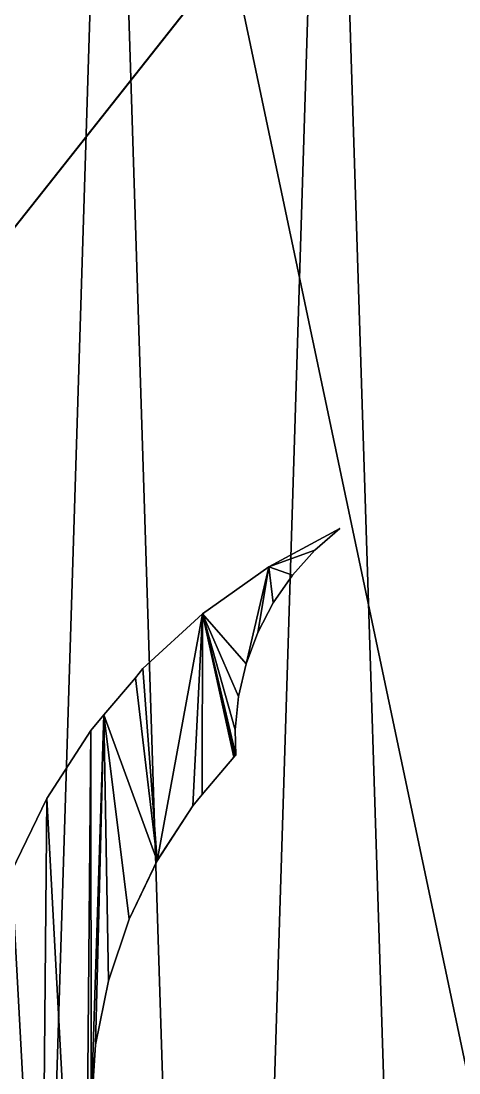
# Model space of a CAD drawing. Header units: millimetres. Extents: x -97 to 177, y -55 to 460.
# Drawn here: x 99.1 to 109.37, y 395.45 to 420.12 of the extents above; entities that cross this region are included whole.
import ezdxf

# ---------------------------------------------------------------- set-up
doc = ezdxf.new("R2010")
doc.units = ezdxf.units.MM
doc.header["$LTSCALE"] = 25.4
doc.layers.get('0').update_dxf_attribs({"true_color": 0xffffff})

msp = doc.modelspace()

# ---------------------------------------------------------------- linework, layer by layer
at = {"color": 0}
for p, q in [((79.409, 390.551, 23.96), (108.969, 427.971, 23.964)), ((79.409, 390.551, 23.96), (108.969, 427.971, 23.964)), ((104.031, 421.715, 21.964), (79.409, 390.551, 21.962)), ((104.031, 421.715, 21.964), (79.409, 390.551, 21.962)), ((106.579, 408.219, 21.964), (104.909, 407.319, 24.964)), ((104.909, 407.323, 21.964), (106.579, 408.219, 21.964)), ((106.579, 408.219, 21.964), (104.909, 407.319, 24.964)), ((106.579, 408.219, 24.964), (104.909, 407.319, 24.964)), ((106.579, 408.219, 24.964), (104.909, 407.319, 24.964)), ((105.987, 407.707, 24.964), (106.579, 408.219, 24.964)), ((106.579, 408.219, 21.964), (105.987, 407.707, 21.964)), ((105.987, 407.707, 24.964), (106.579, 408.219, 24.964)), ((106.579, 408.219, 21.964), (106.579, 408.219, 24.964)), ((106.579, 408.219, 21.964), (106.579, 408.219, 24.964)), ((105.463, 407.123, 24.964), (105.987, 407.707, 24.964)), ((105.987, 407.707, 21.964), (105.463, 407.123, 21.964)), ((105.463, 407.123, 24.964), (105.987, 407.707, 24.964)), ((105.987, 407.707, 21.964), (105.987, 407.707, 24.964)), ((105.987, 407.707, 21.964), (105.987, 407.707, 24.964)), ((104.909, 407.323, 21.964), (103.357, 406.217, 24.964)), ((104.909, 407.323, 21.964), (103.357, 406.217, 24.964)), ((103.357, 406.217, 21.964), (104.909, 407.323, 21.964)), ((104.909, 407.319, 24.964), (103.357, 406.217, 24.964)), ((104.909, 407.319, 24.964), (103.357, 406.217, 24.964)), ((104.909, 407.319, 24.964), (104.909, 407.323, 21.964)), ((104.909, 407.319, 24.964), (104.909, 407.323, 21.964)), ((105.015, 406.477, 24.964), (105.463, 407.123, 24.964)), ((105.463, 407.123, 21.964), (105.015, 406.477, 21.964)), ((105.015, 406.477, 24.964), (105.463, 407.123, 24.964)), ((105.463, 407.123, 24.964), (105.463, 407.123, 21.964)), ((105.463, 407.123, 24.964), (105.463, 407.123, 21.964)), ((104.653, 405.777, 24.964), (105.015, 406.477, 24.964)), ((105.015, 406.477, 21.964), (104.653, 405.777, 21.964)), ((104.653, 405.777, 24.964), (105.015, 406.477, 24.964)), ((105.015, 406.477, 21.964), (105.015, 406.477, 24.964)), ((105.015, 406.477, 21.964), (105.015, 406.477, 24.964)), ((103.357, 406.217, 24.964), (101.961, 404.931, 24.964)), ((101.961, 404.931, 21.964), (103.357, 406.217, 21.964)), ((103.357, 406.217, 24.964), (101.961, 404.931, 24.964)), ((103.357, 406.217, 24.964), (103.357, 406.217, 21.964)), ((103.357, 406.217, 24.964), (103.357, 406.217, 21.964)), ((103.357, 406.217, 24.964), (104.203, 404.275, 24.964)), ((103.357, 406.217, 24.964), (104.121, 403.493, 24.96)), ((103.357, 406.217, 24.964), (104.203, 404.275, 24.964)), ((103.357, 406.217, 24.964), (104.121, 403.493, 24.96)), ((103.357, 406.217, 24.964), (104.139, 402.899, 24.96)), ((103.357, 406.217, 24.964), (104.139, 402.899, 24.96)), ((104.381, 405.043, 24.964), (104.653, 405.777, 24.964)), ((104.653, 405.777, 21.964), (104.381, 405.043, 21.964)), ((104.381, 405.043, 24.964), (104.653, 405.777, 24.964)), ((104.653, 405.777, 21.964), (104.653, 405.777, 24.964)), ((104.653, 405.777, 21.964), (104.653, 405.777, 24.964)), ((104.203, 404.275, 24.964), (104.381, 405.043, 24.964)), ((104.203, 404.275, 24.964), (104.381, 405.043, 21.964)), ((104.381, 405.043, 21.964), (104.203, 404.279, 21.964)), ((104.203, 404.275, 24.964), (104.381, 405.043, 24.964)), ((104.203, 404.275, 24.964), (104.381, 405.043, 21.964)), ((104.381, 405.043, 24.964), (104.381, 405.043, 21.964)), ((104.381, 405.043, 24.964), (104.381, 405.043, 21.964)), ((101.787, 404.719, 24.964), (101.047, 403.845, 24.96)), ((101.047, 403.845, 21.964), (101.787, 404.719, 21.964)), ((101.787, 404.719, 24.964), (101.047, 403.845, 24.96)), ((101.787, 404.719, 21.964), (101.961, 404.931, 21.964)), ((101.961, 404.931, 24.964), (101.787, 404.719, 24.964)), ((101.961, 404.931, 24.964), (101.787, 404.719, 24.964)), ((101.787, 404.719, 24.964), (101.787, 404.719, 21.964)), ((101.787, 404.719, 24.964), (101.787, 404.719, 21.964)), ((101.787, 404.719, 24.964), (102.297, 400.425, 24.96)), ((101.787, 404.719, 24.964), (102.297, 400.425, 24.96)), ((101.961, 404.931, 21.964), (101.961, 404.931, 24.964)), ((101.961, 404.931, 21.964), (101.961, 404.931, 24.964)), ((104.203, 404.279, 21.964), (104.121, 403.497, 21.964)), ((104.121, 403.493, 24.96), (104.203, 404.275, 24.964)), ((104.121, 403.493, 24.96), (104.203, 404.275, 24.964)), ((104.203, 404.275, 24.964), (104.203, 404.279, 21.964)), ((104.203, 404.275, 24.964), (104.203, 404.279, 21.964)), ((101.047, 403.845, 24.96), (100.739, 403.479, 24.96)), ((100.739, 403.479, 21.964), (101.047, 403.845, 21.964)), ((101.047, 403.845, 24.96), (100.739, 403.479, 24.96)), ((101.047, 403.845, 24.96), (101.047, 403.845, 21.964)), ((101.047, 403.845, 24.96), (101.047, 403.845, 21.964)), ((102.297, 400.425, 24.96), (101.047, 403.845, 24.96)), ((102.297, 400.425, 24.96), (101.047, 403.845, 24.96)), ((99.709, 401.881, 21.964), (100.739, 403.479, 21.964)), ((100.739, 403.479, 24.96), (99.709, 401.881, 24.96)), ((100.739, 403.479, 24.96), (99.709, 401.881, 24.96)), ((100.739, 403.479, 24.96), (100.739, 403.479, 21.964)), ((100.739, 403.479, 24.96), (100.739, 403.479, 21.964)), ((104.121, 403.493, 24.96), (104.121, 403.497, 21.964)), ((104.121, 403.497, 21.964), (104.139, 402.899, 21.964)), ((104.121, 403.493, 24.96), (104.121, 403.497, 21.964)), ((104.139, 402.899, 24.96), (104.121, 403.493, 24.96)), ((104.139, 402.899, 24.96), (104.121, 403.493, 24.96)), ((103.351, 401.975, 24.96), (104.091, 402.851, 24.96)), ((103.351, 401.975, 24.96), (104.091, 402.851, 24.96)), ((104.091, 402.851, 21.964), (103.351, 401.975, 21.964)), ((104.091, 402.851, 24.96), (104.109, 402.875, 24.96)), ((104.091, 402.851, 24.96), (104.109, 402.875, 24.96)), ((104.109, 402.875, 21.964), (104.091, 402.851, 21.964)), ((104.091, 402.851, 21.964), (104.091, 402.851, 24.96)), ((104.091, 402.851, 21.964), (104.091, 402.851, 24.96)), ((104.109, 402.875, 24.96), (104.139, 402.899, 24.96)), ((104.109, 402.875, 24.96), (104.139, 402.899, 24.96)), ((104.139, 402.899, 21.964), (104.109, 402.875, 21.964)), ((104.109, 402.875, 24.96), (104.109, 402.875, 21.964)), ((104.109, 402.875, 24.96), (104.109, 402.875, 21.964)), ((104.139, 402.899, 21.964), (104.139, 402.899, 24.96)), ((104.139, 402.899, 21.964), (104.139, 402.899, 24.96)), ((99.709, 401.881, 24.96), (98.881, 400.169, 24.96)), ((98.881, 400.169, 21.964), (99.709, 401.881, 21.964)), ((99.709, 401.881, 24.96), (98.881, 400.169, 24.96)), ((99.709, 401.881, 21.964), (99.709, 401.881, 24.96)), ((99.709, 401.881, 21.964), (99.709, 401.881, 24.96)), ((103.127, 401.709, 24.96), (103.351, 401.975, 24.96)), ((103.351, 401.975, 21.964), (103.127, 401.709, 21.964)), ((103.127, 401.709, 24.96), (103.351, 401.975, 24.96)), ((103.351, 401.975, 21.964), (103.351, 401.975, 24.96)), ((103.351, 401.975, 21.964), (103.351, 401.975, 24.96)), ((102.297, 400.425, 24.96), (103.127, 401.709, 24.96)), ((103.127, 401.709, 21.964), (102.297, 400.425, 24.96)), ((103.127, 401.709, 21.964), (102.297, 400.429, 21.964)), ((102.297, 400.425, 24.96), (103.127, 401.709, 24.96)), ((103.127, 401.709, 21.964), (102.297, 400.425, 24.96)), ((103.127, 401.709, 24.96), (103.127, 401.709, 21.964)), ((103.127, 401.709, 24.96), (103.127, 401.709, 21.964)), ((102.297, 400.429, 21.964), (101.635, 399.051, 24.96)), ((102.297, 400.429, 21.964), (101.635, 399.051, 21.962)), ((102.297, 400.429, 21.964), (101.635, 399.051, 24.96)), ((101.635, 399.051, 24.96), (102.297, 400.425, 24.96)), ((101.635, 399.051, 24.96), (102.297, 400.425, 24.96)), ((102.297, 400.425, 24.96), (102.297, 400.429, 21.964)), ((102.297, 400.425, 24.96), (102.297, 400.429, 21.964)), ((101.635, 399.051, 21.962), (101.153, 397.605, 21.962)), ((101.153, 397.605, 24.96), (101.635, 399.051, 24.96)), ((101.153, 397.605, 24.96), (101.635, 399.051, 24.96)), ((101.635, 399.051, 24.96), (101.635, 399.051, 21.962)), ((101.635, 399.051, 24.96), (101.635, 399.051, 21.962)), ((100.851, 396.107, 24.96), (101.153, 397.605, 24.96)), ((101.153, 397.605, 21.962), (100.851, 396.107, 21.962)), ((100.851, 396.107, 24.96), (101.153, 397.605, 24.96)), ((101.153, 397.605, 21.962), (101.153, 397.605, 24.96)), ((101.153, 397.605, 21.962), (101.153, 397.605, 24.96)), ((100.745, 394.585, 24.96), (100.851, 396.107, 24.96)), ((100.851, 396.107, 21.962), (100.745, 394.585, 21.962)), ((100.745, 394.585, 24.96), (100.851, 396.107, 24.96)), ((100.851, 396.107, 21.962), (100.851, 396.107, 24.96)), ((100.851, 396.107, 21.962), (100.851, 396.107, 24.96))]:
    msp.add_line(p, q, dxfattribs=at)

# ---------------------------------------------------------------- meshes
mesh = msp.add_polyface(dxfattribs=at)
corners = [(79.409, 390.551, 23.96), (97.813, 426.629, 23.964), (68.253, 389.239, 23.96), (108.969, 427.971, 23.964), (98.027, 426.905, 23.964), (108.917, 428.009, 23.964), (108.869, 428.055, 23.964), (104.275, 434.805, 23.964), (107.661, 439.095, 23.966), (80.711, 379.407, 23.96), (116.829, 360.967, 23.958), (80.737, 379.383, 23.96), (105.677, 359.693, 23.958), (105.749, 359.635, 23.958), (111.925, 354.761, 23.954), (113.743, 353.321, 23.954), (118.131, 349.863, 23.954), (121.585, 354.233, 23.954), (123.035, 356.063, 23.958), (146.373, 398.403, 23.96), (157.537, 399.713, 23.96), (153.101, 403.215, 23.964), (151.307, 404.635, 23.964), (109.047, 428.069, 23.964), (111.997, 435.671, 23.964), (138.835, 414.477, 23.964), (145.071, 409.557, 23.964), (108.959, 428.061, 23.964)]
mesh.append_faces([[corners[k] for k in face] for face in [(10, 16, 17), (18, 19, 10), (19, 23, 3)]], dxfattribs={"vtx0": -1, "color": 0})
mesh.append_faces([[corners[k] for k in face] for face in [(1, 3, 4), (4, 6, 7), (7, 6, 8), (9, 0, 2), (0, 9, 10), (24, 19, 25), (25, 19, 26), (26, 19, 22)]], dxfattribs={"vtx0": -1, "vtx1": -1, "color": 0})
mesh.append_faces([[corners[k] for k in face] for face in [(23, 19, 24)]], dxfattribs={"vtx0": -1, "vtx1": -1, "vtx2": -1, "color": 0})
mesh.append_faces([[corners[k] for k in face] for face in [(0, 1, 2), (1, 0, 3), (4, 3, 5), (4, 5, 6), (10, 9, 11), (10, 11, 12), (10, 12, 13), (10, 13, 14), (10, 14, 15), (10, 15, 16), (19, 18, 20), (19, 20, 21), (19, 21, 22), (6, 24, 8), (24, 6, 27), (24, 27, 23)]], dxfattribs={"vtx0": -1, "vtx2": -1, "color": 0})
mesh = msp.add_polyface(dxfattribs=at)
corners = [(111.997, 435.671, 23.964), (111.997, 435.671, 22.966), (107.667, 439.093, 22.966), (111.997, 435.671, 21.968), (120.133, 429.247, 22.964), (120.133, 429.247, 21.964), (132.599, 419.403, 22.964), (138.835, 414.477, 23.964)]
mesh.append_faces([[corners[k] for k in face] for face in [(0, 1, 2), (3, 4, 5)]], dxfattribs={"vtx0": -1, "color": 0})
mesh.append_faces([[corners[k] for k in face] for face in [(4, 1, 6), (6, 1, 7), (7, 1, 0)]], dxfattribs={"vtx0": -1, "vtx1": -1, "color": 0})
mesh.append_faces([[corners[k] for k in face] for face in [(4, 3, 1)]], dxfattribs={"vtx0": -1, "vtx2": -1, "color": 0})
mesh = msp.add_polyface(dxfattribs=at)
corners = [(74.345, 411.143, 16.964), (75.483, 375.397, 16.96), (72.563, 406.181, 16.964), (76.737, 415.845, 16.966), (78.171, 370.857, 16.96), (79.705, 420.209, 16.966), (81.405, 366.693, 16.958), (83.187, 424.165, 16.966), (85.135, 362.963, 16.958), (87.143, 427.657, 16.966), (89.303, 359.729, 16.958), (91.507, 430.621, 16.966), (93.841, 357.047, 16.958), (96.203, 433.017, 16.966), (98.685, 354.955, 16.954), (101.165, 434.807, 16.966), (103.749, 353.487, 16.954), (106.313, 435.957, 16.966), (108.959, 352.663, 16.954), (111.565, 436.457, 16.966), (114.231, 352.497, 16.954), (116.835, 436.293, 16.966), (119.483, 352.995, 16.954), (122.045, 435.469, 16.966), (124.629, 354.149, 16.954), (127.109, 433.997, 16.966), (129.591, 355.937, 16.958), (131.953, 431.909, 16.966), (134.291, 358.335, 16.958), (136.491, 429.221, 16.966), (138.651, 361.297, 16.958), (140.663, 425.993, 16.966), (142.607, 364.787, 16.958), (144.391, 422.263, 16.966), (146.095, 368.747, 16.96), (147.625, 418.099, 16.966), (147.921, 400.035, 16.96), (149.057, 373.113, 16.96), (151.449, 377.809, 16.96)]
mesh.append_faces([[corners[k] for k in face] for face in [(0, 1, 2), (37, 36, 38)]], dxfattribs={"vtx0": -1, "color": 0})
mesh.append_faces([[corners[k] for k in face] for face in [(1, 3, 4), (4, 5, 6), (6, 7, 8), (8, 9, 10), (10, 11, 12), (12, 13, 14), (14, 15, 16), (16, 17, 18), (18, 19, 20), (20, 21, 22), (22, 23, 24), (24, 25, 26), (26, 27, 28), (28, 29, 30), (30, 31, 32), (32, 33, 34), (34, 36, 37)]], dxfattribs={"vtx0": -1, "vtx1": -1, "color": 0})
mesh.append_faces([[corners[k] for k in face] for face in [(1, 0, 3), (4, 3, 5), (6, 5, 7), (8, 7, 9), (10, 9, 11), (12, 11, 13), (14, 13, 15), (16, 15, 17), (18, 17, 19), (20, 19, 21), (22, 21, 23), (24, 23, 25), (26, 25, 27), (28, 27, 29), (30, 29, 31), (32, 31, 33), (34, 33, 35), (34, 35, 36)]], dxfattribs={"vtx0": -1, "vtx2": -1, "color": 0})
mesh = msp.add_polyface(dxfattribs=at)
corners = [(116.829, 360.967, 21.958), (104.031, 421.715, 21.964), (79.409, 390.551, 21.962), (108.969, 427.971, 21.964), (115.219, 423.029, 21.964), (146.373, 398.405, 21.964)]
mesh.append_faces([[corners[k] for k in face] for face in [(0, 1, 2), (4, 0, 5)]], dxfattribs={"vtx0": -1, "color": 0})
mesh.append_faces([[corners[k] for k in face] for face in [(1, 0, 3), (3, 0, 4)]], dxfattribs={"vtx0": -1, "vtx1": -1, "color": 0})
mesh = msp.add_polyface(dxfattribs=at)
corners = [(104.031, 421.715, 21.964), (79.409, 390.551, 23.96), (79.409, 390.551, 21.962), (108.969, 427.971, 23.964), (108.969, 427.971, 23.3)]
mesh.append_faces([[corners[k] for k in face] for face in [(0, 1, 2), (3, 0, 4)]], dxfattribs={"vtx0": -1, "color": 0})
mesh.append_faces([[corners[k] for k in face] for face in [(1, 0, 3)]], dxfattribs={"vtx0": -1, "vtx1": -1, "color": 0})
mesh = msp.add_polyface(dxfattribs=at)
corners = [(146.373, 398.403, 23.96), (115.219, 423.029, 21.964), (146.373, 398.405, 21.964), (108.969, 427.971, 23.3), (108.969, 427.971, 23.964)]
mesh.append_faces([[corners[k] for k in face] for face in [(0, 1, 2), (3, 0, 4)]], dxfattribs={"vtx0": -1, "color": 0})
mesh.append_faces([[corners[k] for k in face] for face in [(1, 0, 3)]], dxfattribs={"vtx0": -1, "vtx1": -1, "color": 0})
mesh = msp.add_polyface(dxfattribs=at)
corners = [(103.357, 406.217, 24.964), (104.381, 405.043, 24.964), (104.909, 407.319, 24.964), (104.203, 404.275, 24.964), (104.653, 405.777, 24.964), (105.015, 406.477, 24.964), (105.463, 407.123, 24.964), (105.987, 407.707, 24.964), (106.579, 408.219, 24.964)]
mesh.append_faces([[corners[k] for k in face] for face in [(1, 0, 3), (2, 7, 8)]], dxfattribs={"vtx0": -1, "color": 0})
mesh.append_faces([[corners[k] for k in face] for face in [(0, 1, 2)]], dxfattribs={"vtx0": -1, "vtx1": -1, "color": 0})
mesh.append_faces([[corners[k] for k in face] for face in [(2, 1, 4), (2, 4, 5), (2, 5, 6), (2, 6, 7)]], dxfattribs={"vtx0": -1, "vtx2": -1, "color": 0})
mesh = msp.add_polyface(dxfattribs=at)
corners = [(104.909, 407.319, 24.964), (106.579, 408.219, 21.964), (104.909, 407.323, 21.964)]
mesh.append_faces([[corners[k] for k in face] for face in [(0, 1, 2)]], dxfattribs={"color": 0})
mesh = msp.add_polyface(dxfattribs=at)
corners = [(106.579, 408.219, 24.964), (106.579, 408.219, 21.964), (104.909, 407.319, 24.964)]
mesh.append_faces([[corners[k] for k in face] for face in [(0, 1, 2)]], dxfattribs={"color": 0})
mesh = msp.add_polyface(dxfattribs=at)
corners = [(106.579, 408.219, 24.964), (105.987, 407.707, 21.964), (106.579, 408.219, 21.964), (105.987, 407.707, 24.964)]
mesh.append_faces([[corners[k] for k in face] for face in [(0, 1, 2), (1, 0, 3)]], dxfattribs={"vtx0": -1, "color": 0})
mesh = msp.add_polyface(dxfattribs=at)
corners = [(105.987, 407.707, 21.964), (105.463, 407.123, 24.964), (105.463, 407.123, 21.964), (105.987, 407.707, 24.964)]
mesh.append_faces([[corners[k] for k in face] for face in [(0, 1, 2), (1, 0, 3)]], dxfattribs={"vtx0": -1, "color": 0})
mesh = msp.add_polyface(dxfattribs=at)
corners = [(104.909, 407.319, 24.964), (104.909, 407.323, 21.964), (103.357, 406.217, 24.964)]
mesh.append_faces([[corners[k] for k in face] for face in [(0, 1, 2)]], dxfattribs={"color": 0})
mesh = msp.add_polyface(dxfattribs=at)
corners = [(103.357, 406.217, 24.964), (104.909, 407.323, 21.964), (103.357, 406.217, 21.964)]
mesh.append_faces([[corners[k] for k in face] for face in [(0, 1, 2)]], dxfattribs={"color": 0})
mesh = msp.add_polyface(dxfattribs=at)
corners = [(105.463, 407.123, 21.964), (105.015, 406.477, 24.964), (105.015, 406.477, 21.964), (105.463, 407.123, 24.964)]
mesh.append_faces([[corners[k] for k in face] for face in [(0, 1, 2), (1, 0, 3)]], dxfattribs={"vtx0": -1, "color": 0})
mesh = msp.add_polyface(dxfattribs=at)
corners = [(105.015, 406.477, 21.964), (104.653, 405.777, 24.964), (104.653, 405.777, 21.964), (105.015, 406.477, 24.964)]
mesh.append_faces([[corners[k] for k in face] for face in [(0, 1, 2), (1, 0, 3)]], dxfattribs={"vtx0": -1, "color": 0})
mesh = msp.add_polyface(dxfattribs=at)
corners = [(102.297, 400.425, 24.96), (101.961, 404.931, 24.964), (101.787, 404.719, 24.964), (103.357, 406.217, 24.964), (103.127, 401.709, 24.96), (103.351, 401.975, 24.96), (104.091, 402.851, 24.96), (104.109, 402.875, 24.96), (104.139, 402.899, 24.96)]
mesh.append_faces([[corners[k] for k in face] for face in [(0, 1, 2), (3, 7, 8)]], dxfattribs={"vtx0": -1, "color": 0})
mesh.append_faces([[corners[k] for k in face] for face in [(1, 0, 3)]], dxfattribs={"vtx0": -1, "vtx1": -1, "color": 0})
mesh.append_faces([[corners[k] for k in face] for face in [(3, 0, 4), (3, 4, 5), (3, 5, 6), (3, 6, 7)]], dxfattribs={"vtx0": -1, "vtx2": -1, "color": 0})
mesh = msp.add_polyface(dxfattribs=at)
corners = [(101.961, 404.931, 24.964), (103.357, 406.217, 21.964), (101.961, 404.931, 21.964), (103.357, 406.217, 24.964)]
mesh.append_faces([[corners[k] for k in face] for face in [(0, 1, 2), (1, 0, 3)]], dxfattribs={"vtx0": -1, "color": 0})
mesh = msp.add_polyface(dxfattribs=at)
corners = [(104.203, 404.275, 24.964), (103.357, 406.217, 24.964), (104.121, 403.493, 24.96)]
mesh.append_faces([[corners[k] for k in face] for face in [(0, 1, 2)]], dxfattribs={"color": 0})
mesh = msp.add_polyface(dxfattribs=at)
corners = [(104.139, 402.899, 24.96), (104.121, 403.493, 24.96), (103.357, 406.217, 24.964)]
mesh.append_faces([[corners[k] for k in face] for face in [(0, 1, 2)]], dxfattribs={"color": 0})
mesh = msp.add_polyface(dxfattribs=at)
corners = [(104.653, 405.777, 21.964), (104.381, 405.043, 24.964), (104.381, 405.043, 21.964), (104.653, 405.777, 24.964)]
mesh.append_faces([[corners[k] for k in face] for face in [(0, 1, 2), (1, 0, 3)]], dxfattribs={"vtx0": -1, "color": 0})
mesh = msp.add_polyface(dxfattribs=at)
corners = [(104.381, 405.043, 21.964), (104.203, 404.275, 24.964), (104.203, 404.279, 21.964)]
mesh.append_faces([[corners[k] for k in face] for face in [(0, 1, 2)]], dxfattribs={"color": 0})
mesh = msp.add_polyface(dxfattribs=at)
corners = [(104.381, 405.043, 24.964), (104.203, 404.275, 24.964), (104.381, 405.043, 21.964)]
mesh.append_faces([[corners[k] for k in face] for face in [(0, 1, 2)]], dxfattribs={"color": 0})
mesh = msp.add_polyface(dxfattribs=at)
corners = [(101.787, 404.719, 24.964), (101.047, 403.845, 21.964), (101.047, 403.845, 24.96), (101.787, 404.719, 21.964)]
mesh.append_faces([[corners[k] for k in face] for face in [(0, 1, 2), (1, 0, 3)]], dxfattribs={"vtx0": -1, "color": 0})
mesh = msp.add_polyface(dxfattribs=at)
corners = [(102.297, 400.425, 24.96), (101.787, 404.719, 24.964), (101.047, 403.845, 24.96)]
mesh.append_faces([[corners[k] for k in face] for face in [(0, 1, 2)]], dxfattribs={"color": 0})
mesh = msp.add_polyface(dxfattribs=at)
corners = [(101.961, 404.931, 24.964), (101.787, 404.719, 21.964), (101.787, 404.719, 24.964), (101.961, 404.931, 21.964)]
mesh.append_faces([[corners[k] for k in face] for face in [(0, 1, 2), (1, 0, 3)]], dxfattribs={"vtx0": -1, "color": 0})
mesh = msp.add_polyface(dxfattribs=at)
corners = [(104.121, 403.497, 21.964), (104.203, 404.275, 24.964), (104.121, 403.493, 24.96), (104.203, 404.279, 21.964)]
mesh.append_faces([[corners[k] for k in face] for face in [(0, 1, 2), (1, 0, 3)]], dxfattribs={"vtx0": -1, "color": 0})
mesh = msp.add_polyface(dxfattribs=at)
corners = [(97.855, 393.073, 24.96), (97.885, 396.197, 24.96), (97.771, 394.609, 24.96), (97.873, 392.713, 24.96), (98.211, 390.843, 24.96), (97.909, 396.505, 24.96), (98.281, 398.369, 24.96), (98.573, 389.693, 24.96), (98.881, 400.169, 24.96), (98.703, 389.295, 24.96), (98.785, 389.031, 24.96), (99.577, 387.307, 24.96), (99.709, 401.881, 24.96), (100.581, 385.695, 24.96), (100.739, 403.479, 24.96), (100.745, 394.585, 24.96), (100.751, 394.449, 24.96), (100.823, 393.057, 24.96), (101.781, 384.221, 24.96), (100.781, 393.909, 24.96), (100.983, 392.187, 24.96), (101.083, 391.653, 24.96), (101.099, 391.559, 24.96), (101.557, 390.103, 24.96), (102.195, 388.715, 24.96), (103.149, 382.907, 24.96), (102.775, 387.781, 24.96), (103.001, 387.419, 24.96), (103.961, 386.235, 24.96), (103.569, 382.599, 24.96), (104.677, 381.775, 24.96), (105.069, 385.181, 24.96), (106.335, 380.847, 24.96), (105.347, 384.973, 24.96), (105.377, 384.951, 24.96), (106.295, 384.273, 24.96), (107.625, 383.523, 24.96), (108.095, 380.129, 24.96), (109.037, 382.949, 24.96), (109.931, 379.643, 24.96), (110.515, 382.557, 24.96), (111.187, 379.473, 24.96), (111.753, 382.391, 24.96), (111.547, 379.425, 24.96), (111.813, 379.389, 24.96), (112.031, 382.351, 24.96), (113.359, 379.371, 24.96), (112.825, 382.345, 24.96), (111.868, 390.513, 24.96), (111.911, 390.499, 24.96), (111.865, 390.543, 24.96), (111.871, 390.487, 24.96), (111.875, 390.455, 24.96), (111.879, 390.425, 24.96), (111.883, 390.397, 24.96), (111.887, 390.37, 24.96), (111.889, 390.341, 24.96), (111.893, 390.315, 24.96), (111.897, 390.285, 24.96), (111.899, 390.253, 24.96), (111.904, 390.218, 24.96), (111.909, 390.171, 24.96), (111.913, 390.135, 24.96), (111.935, 390.317, 24.96), (111.918, 390.104, 24.96), (111.921, 390.073, 24.96), (111.925, 390.025, 24.96), (111.931, 389.975, 24.96), (111.935, 389.947, 24.96), (111.965, 390.091, 24.96), (111.939, 389.919, 24.96), (111.941, 389.893, 24.96), (111.945, 389.855, 24.96), (111.949, 389.829, 24.96), (111.951, 389.795, 24.96), (111.955, 389.763, 24.96), (111.959, 389.736, 24.96), (111.963, 389.705, 24.96), (111.967, 389.665, 24.96), (111.992, 389.878, 24.96), (111.973, 389.631, 24.96), (111.975, 389.601, 24.96), (111.979, 389.575, 24.96), (111.983, 389.546, 24.96), (111.987, 389.509, 24.96), (111.992, 389.473, 24.96), (111.995, 389.439, 24.96), (112.103, 389.031, 24.96), (111.999, 389.399, 24.96), (112.005, 389.359, 24.96), (112.009, 389.323, 24.96), (112.011, 389.291, 24.96), (112.019, 389.247, 24.96), (112.023, 389.201, 24.96), (112.027, 389.167, 24.96), (112.029, 389.139, 24.96), (112.033, 389.109, 24.96), (112.039, 389.077, 24.96), (112.041, 389.043, 24.96), (112.045, 389.007, 24.96), (112.049, 388.971, 24.96), (112.053, 388.937, 24.96), (112.057, 388.907, 24.96), (112.061, 388.867, 24.96), (112.067, 388.827, 24.96), (112.071, 388.791, 24.96), (112.076, 388.762, 24.96), (112.077, 388.731, 24.96), (112.081, 388.705, 24.96), (112.087, 388.655, 24.96), (112.091, 388.63, 24.96), (112.093, 388.603, 24.96), (112.097, 388.569, 24.96), (112.099, 388.539, 24.96), (112.103, 388.513, 24.96), (112.115, 388.929, 24.96), (112.109, 388.461, 24.96), (112.115, 388.415, 24.96), (112.121, 388.371, 24.96), (112.157, 388.617, 24.96), (112.125, 388.337, 24.96), (112.133, 388.273, 24.96), (112.137, 388.233, 24.96), (112.141, 388.187, 24.96), (112.145, 388.157, 24.96), (112.149, 388.121, 24.96), (112.153, 388.091, 24.96), (112.157, 388.065, 24.96), (112.427, 386.543, 24.96), (112.161, 388.027, 24.96), (112.166, 387.986, 24.96), (112.169, 387.959, 24.96), (112.173, 387.925, 24.96), (112.179, 387.879, 24.96), (112.181, 387.845, 24.96), (112.187, 387.791, 24.96), (112.193, 387.739, 24.96), (112.197, 387.707, 24.96), (112.203, 387.661, 24.96), (112.207, 387.623, 24.96), (112.213, 387.587, 24.96), (112.217, 387.541, 24.96), (112.225, 387.477, 24.96), (112.231, 387.44, 24.96), (112.237, 387.369, 24.96), (112.241, 387.331, 24.96), (112.244, 387.303, 24.96), (112.248, 387.273, 24.96), (112.251, 387.239, 24.96), (112.256, 387.204, 24.96), (112.261, 387.161, 24.96), (112.265, 387.123, 24.96), (112.275, 387.059, 24.96), (112.277, 387.021, 24.96), (112.287, 386.945, 24.96), (112.292, 386.913, 24.96), (112.315, 386.703, 24.96), (112.319, 386.671, 24.96), (112.335, 386.523, 24.96), (112.345, 386.461, 24.96), (112.349, 386.405, 24.96), (112.383, 386.111, 24.96), (112.393, 386.035, 24.96), (112.399, 385.977, 24.96), (112.403, 385.949, 24.96), (112.441, 385.625, 24.96), (112.567, 385.461, 24.96), (112.451, 385.545, 24.96), (112.473, 385.355, 24.96), (112.507, 385.051, 24.96), (112.559, 384.599, 24.96), (112.573, 384.499, 24.96), (112.718, 384.301, 24.96), (112.631, 383.991, 24.96), (112.737, 384.151, 24.96), (101.047, 403.845, 24.96), (100.851, 396.107, 24.96), (101.153, 397.605, 24.96), (101.635, 399.051, 24.96), (102.297, 400.425, 24.96)]
mesh.append_faces([[corners[k] for k in face] for face in [(0, 1, 2), (16, 17, 19), (48, 49, 50), (175, 178, 179)]], dxfattribs={"vtx0": -1, "color": 0})
mesh.append_faces([[corners[k] for k in face] for face in [(1, 4, 5), (5, 4, 6), (6, 7, 8), (8, 11, 12), (12, 13, 14), (15, 13, 16), (17, 18, 20), (20, 18, 21), (21, 18, 22), (22, 18, 23), (23, 18, 24), (24, 25, 26), (26, 25, 27), (27, 25, 28), (28, 30, 31), (31, 32, 33), (33, 32, 34), (34, 32, 35), (35, 32, 36), (36, 37, 38), (38, 39, 40), (40, 41, 42), (42, 44, 45), (45, 46, 47), (49, 62, 63), (63, 68, 69), (69, 78, 79), (79, 86, 87), (87, 114, 115), (115, 118, 119), (119, 127, 128), (128, 165, 166), (166, 171, 172), (172, 47, 174), (174, 47, 46)]], dxfattribs={"vtx0": -1, "vtx1": -1, "color": 0})
mesh.append_faces([[corners[k] for k in face] for face in [(14, 13, 15), (16, 13, 17)]], dxfattribs={"vtx0": -1, "vtx1": -1, "vtx2": -1, "color": 0})
mesh.append_faces([[corners[k] for k in face] for face in [(1, 0, 3), (1, 3, 4), (6, 4, 7), (8, 7, 9), (8, 9, 10), (8, 10, 11), (12, 11, 13), (17, 13, 18), (24, 18, 25), (28, 25, 29), (28, 29, 30), (31, 30, 32), (36, 32, 37), (38, 37, 39), (40, 39, 41), (42, 41, 43), (42, 43, 44), (45, 44, 46), (49, 48, 51), (49, 51, 52), (49, 52, 53), (49, 53, 54), (49, 54, 55), (49, 55, 56), (49, 56, 57), (49, 57, 58), (49, 58, 59), (49, 59, 60), (49, 60, 61), (49, 61, 62), (63, 62, 64), (63, 64, 65), (63, 65, 66), (63, 66, 67), (63, 67, 68), (69, 68, 70), (69, 70, 71), (69, 71, 72), (69, 72, 73), (69, 73, 74), (69, 74, 75), (69, 75, 76), (69, 76, 77), (69, 77, 78), (79, 78, 80), (79, 80, 81), (79, 81, 82), (79, 82, 83), (79, 83, 84), (79, 84, 85), (79, 85, 86), (87, 86, 88), (87, 88, 89), (87, 89, 90), (87, 90, 91), (87, 91, 92), (87, 92, 93), (87, 93, 94), (87, 94, 95), (87, 95, 96), (87, 96, 97), (87, 97, 98), (87, 98, 99), (87, 99, 100), (87, 100, 101), (87, 101, 102), (87, 102, 103), (87, 103, 104), (87, 104, 105), (87, 105, 106), (87, 106, 107), (87, 107, 108), (87, 108, 109), (87, 109, 110), (87, 110, 111), (87, 111, 112), (87, 112, 113), (87, 113, 114), (115, 114, 116), (115, 116, 117), (115, 117, 118), (119, 118, 120), (119, 120, 121), (119, 121, 122), (119, 122, 123), (119, 123, 124), (119, 124, 125), (119, 125, 126), (119, 126, 127), (128, 127, 129), (128, 129, 130), (128, 130, 131), (128, 131, 132), (128, 132, 133), (128, 133, 134), (128, 134, 135), (128, 135, 136), (128, 136, 137), (128, 137, 138), (128, 138, 139), (128, 139, 140), (128, 140, 141), (128, 141, 142), (128, 142, 143), (128, 143, 144), (128, 144, 145), (128, 145, 146), (128, 146, 147), (128, 147, 148), (128, 148, 149), (128, 149, 150), (128, 150, 151), (128, 151, 152), (128, 152, 153), (128, 153, 154), (128, 154, 155), (128, 155, 156), (128, 156, 157), (128, 157, 158), (128, 158, 159), (128, 159, 160), (128, 160, 161), (128, 161, 162), (128, 162, 163), (128, 163, 164), (128, 164, 165), (166, 165, 167), (166, 167, 168), (166, 168, 169), (166, 169, 170), (166, 170, 171), (172, 171, 173), (172, 173, 47), (15, 175, 14), (175, 15, 176), (175, 176, 177), (175, 177, 178)]], dxfattribs={"vtx0": -1, "vtx2": -1, "color": 0})
mesh = msp.add_polyface(dxfattribs=at)
corners = [(101.047, 403.845, 24.96), (100.739, 403.479, 21.964), (100.739, 403.479, 24.96), (101.047, 403.845, 21.964)]
mesh.append_faces([[corners[k] for k in face] for face in [(0, 1, 2), (1, 0, 3)]], dxfattribs={"vtx0": -1, "color": 0})
mesh = msp.add_polyface(dxfattribs=at)
corners = [(100.739, 403.479, 24.96), (99.709, 401.881, 21.964), (99.709, 401.881, 24.96), (100.739, 403.479, 21.964)]
mesh.append_faces([[corners[k] for k in face] for face in [(0, 1, 2), (1, 0, 3)]], dxfattribs={"vtx0": -1, "color": 0})
mesh = msp.add_polyface(dxfattribs=at)
corners = [(104.121, 403.497, 21.964), (104.139, 402.899, 24.96), (104.139, 402.899, 21.964), (104.121, 403.493, 24.96)]
mesh.append_faces([[corners[k] for k in face] for face in [(0, 1, 2), (1, 0, 3)]], dxfattribs={"vtx0": -1, "color": 0})
mesh = msp.add_polyface(dxfattribs=at)
corners = [(104.091, 402.851, 21.964), (103.351, 401.975, 24.96), (103.351, 401.975, 21.964), (104.091, 402.851, 24.96)]
mesh.append_faces([[corners[k] for k in face] for face in [(0, 1, 2), (1, 0, 3)]], dxfattribs={"vtx0": -1, "color": 0})
mesh = msp.add_polyface(dxfattribs=at)
corners = [(104.109, 402.875, 21.964), (104.091, 402.851, 24.96), (104.091, 402.851, 21.964), (104.109, 402.875, 24.96)]
mesh.append_faces([[corners[k] for k in face] for face in [(0, 1, 2), (1, 0, 3)]], dxfattribs={"vtx0": -1, "color": 0})
mesh = msp.add_polyface(dxfattribs=at)
corners = [(104.139, 402.899, 24.96), (104.109, 402.875, 21.964), (104.139, 402.899, 21.964), (104.109, 402.875, 24.96)]
mesh.append_faces([[corners[k] for k in face] for face in [(0, 1, 2), (1, 0, 3)]], dxfattribs={"vtx0": -1, "color": 0})
mesh = msp.add_polyface(dxfattribs=at)
corners = [(99.709, 401.881, 24.96), (98.881, 400.169, 21.964), (98.881, 400.169, 24.96), (99.709, 401.881, 21.964)]
mesh.append_faces([[corners[k] for k in face] for face in [(0, 1, 2), (1, 0, 3)]], dxfattribs={"vtx0": -1, "color": 0})
mesh = msp.add_polyface(dxfattribs=at)
corners = [(103.351, 401.975, 21.964), (103.127, 401.709, 24.96), (103.127, 401.709, 21.964), (103.351, 401.975, 24.96)]
mesh.append_faces([[corners[k] for k in face] for face in [(0, 1, 2), (1, 0, 3)]], dxfattribs={"vtx0": -1, "color": 0})
mesh = msp.add_polyface(dxfattribs=at)
corners = [(103.127, 401.709, 21.964), (102.297, 400.425, 24.96), (102.297, 400.429, 21.964)]
mesh.append_faces([[corners[k] for k in face] for face in [(0, 1, 2)]], dxfattribs={"color": 0})
mesh = msp.add_polyface(dxfattribs=at)
corners = [(103.127, 401.709, 24.96), (102.297, 400.425, 24.96), (103.127, 401.709, 21.964)]
mesh.append_faces([[corners[k] for k in face] for face in [(0, 1, 2)]], dxfattribs={"color": 0})
mesh = msp.add_polyface(dxfattribs=at)
corners = [(102.297, 400.429, 21.964), (101.635, 399.051, 24.96), (101.635, 399.051, 21.962)]
mesh.append_faces([[corners[k] for k in face] for face in [(0, 1, 2)]], dxfattribs={"color": 0})
mesh = msp.add_polyface(dxfattribs=at)
corners = [(102.297, 400.429, 21.964), (102.297, 400.425, 24.96), (101.635, 399.051, 24.96)]
mesh.append_faces([[corners[k] for k in face] for face in [(0, 1, 2)]], dxfattribs={"color": 0})
mesh = msp.add_polyface(dxfattribs=at)
corners = [(101.635, 399.051, 21.962), (101.153, 397.605, 24.96), (101.153, 397.605, 21.962), (101.635, 399.051, 24.96)]
mesh.append_faces([[corners[k] for k in face] for face in [(0, 1, 2), (1, 0, 3)]], dxfattribs={"vtx0": -1, "color": 0})
mesh = msp.add_polyface(dxfattribs=at)
corners = [(101.153, 397.605, 21.962), (100.851, 396.107, 24.96), (100.851, 396.107, 21.962), (101.153, 397.605, 24.96)]
mesh.append_faces([[corners[k] for k in face] for face in [(0, 1, 2), (1, 0, 3)]], dxfattribs={"vtx0": -1, "color": 0})
mesh = msp.add_polyface(dxfattribs=at)
corners = [(100.851, 396.107, 21.962), (100.745, 394.585, 24.96), (100.745, 394.585, 21.962), (100.851, 396.107, 24.96)]
mesh.append_faces([[corners[k] for k in face] for face in [(0, 1, 2), (1, 0, 3)]], dxfattribs={"vtx0": -1, "color": 0})

doc.saveas('drawing.dxf')
